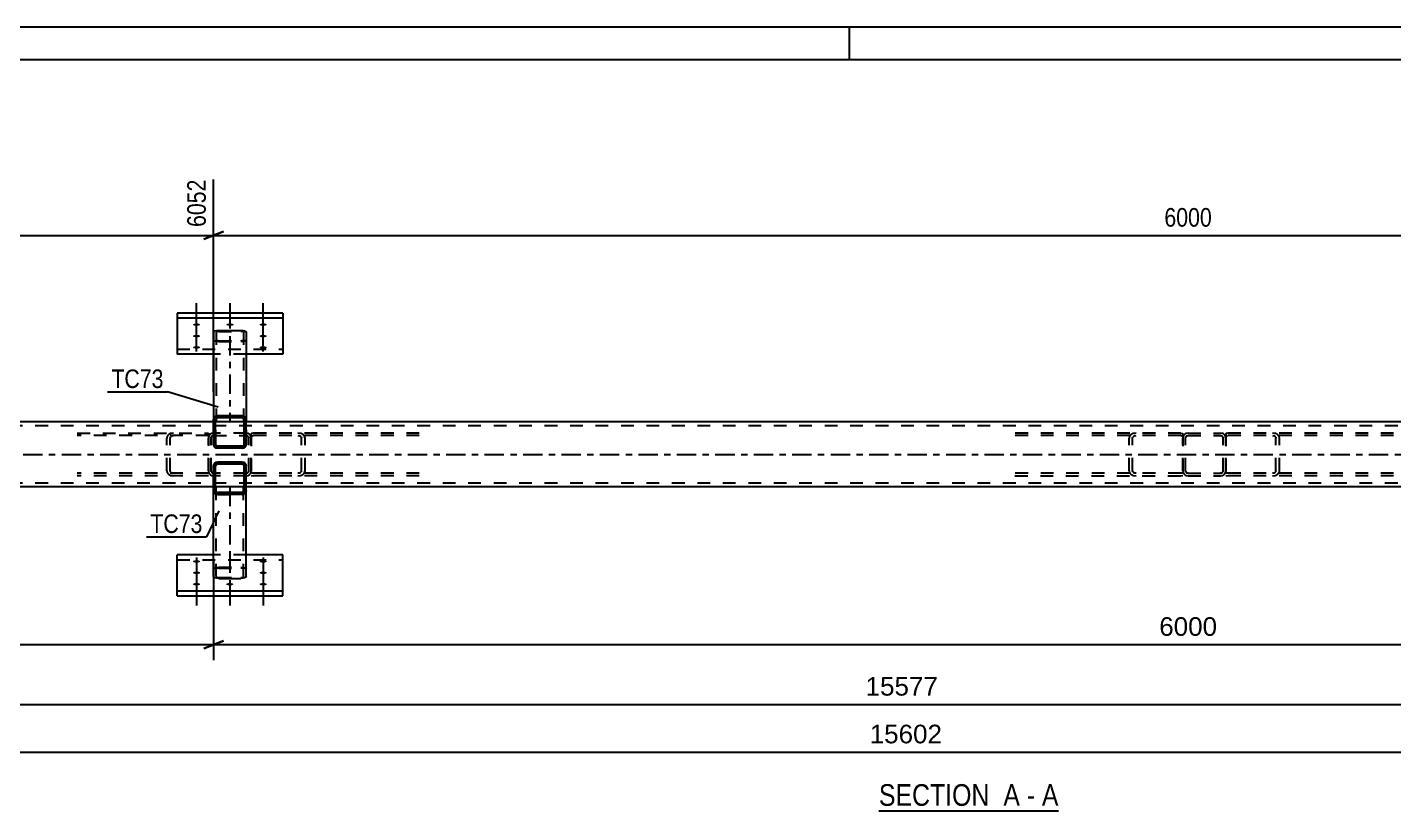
# Model space of a CAD drawing. Header units: millimetres. Extents: x -188 to 1001, y -633 to 208.
# Drawn here: x 244.4 to 454.7, y 87.1 to 207.8 of the extents above; entities that cross this region are included whole.
import ezdxf

# ---------------------------------------------------------------- set-up
doc = ezdxf.new("R2010")
doc.units = ezdxf.units.MM
doc.linetypes.add('DXK_LINE_DOT2', pattern=[3.9198, 1.9599, -1.9599])
doc.linetypes.add('DXK_LINE_DOT3', pattern=[5.9187, 2.979, -0.9799, 0.9799, -0.9799])
doc.styles.add('Arial', font='ARIAL.TTF', dxfattribs={"height": 0.2})
doc.styles.add('Arial Narrow', font='ARIALN.TTF', dxfattribs={"height": 0.2})

# ---------------------------------------------------------------- blocks, each defined once
blk = doc.blocks.new('Unknown-761552178-1163')
at = {"color": 5, "linetype": 'Continuous'}
for p, q in [((1000.95, 207.78), (-188.05, 207.78)), ((370.95, 202.78), (370.95, 207.78)), ((995.95, 202.78), (-183.05, 202.78))]:
    blk.add_line(p, q, dxfattribs=at)
blk = doc.blocks.new('Unknown-761552178-12 - 2231')
at = {"color": 6, "linetype": 'Continuous'}
blk.add_line((375.46, 87.1), (403.11, 87.1), dxfattribs=at)
at = {"color": 0, "linetype": 'Continuous'}
blk.add_wipeout([(393.57, 87.85), (393.57, 91.35), (375.46, 91.35), (375.46, 87.85)], dxfattribs=at)
at = {"color": 7, "linetype": 'Continuous', "style": 'Arial Narrow'}
blk.add_text('SECTION ', height=3.34, dxfattribs=at).set_placement((375.46, 87.85))
at = {"color": 0, "linetype": 'Continuous'}
blk.add_wipeout([(397.18, 87.85), (397.18, 91.35), (394.62, 91.35), (394.62, 87.85)], dxfattribs=at)
at = {"color": 7, "linetype": 'Continuous', "style": 'Arial Narrow'}
blk.add_text('A', height=3.34, dxfattribs=at).set_placement((394.62, 87.85))
at = {"color": 0, "linetype": 'Continuous'}
blk.add_wipeout([(399.5, 87.85), (399.5, 91.35), (398.23, 91.35), (398.23, 87.85)], dxfattribs=at)
at = {"color": 7, "linetype": 'Continuous', "style": 'Arial Narrow'}
blk.add_text('-', height=3.34, dxfattribs=at).set_placement((398.23, 87.85))
at = {"color": 0, "linetype": 'Continuous'}
blk.add_wipeout([(403.11, 87.85), (403.11, 91.35), (400.55, 91.35), (400.55, 87.85)], dxfattribs=at)
at = {"color": 7, "linetype": 'Continuous', "style": 'Arial Narrow'}
blk.add_text('A', height=3.34, dxfattribs=at).set_placement((400.55, 87.85))
blk = doc.blocks.new('Part-761552178-2236 - 2231')
at = {"color": 2, "linetype": 'Continuous'}
for p, q in [((273.1, 147.56), (273.05, 147.33)), ((273.05, 143.53), (273.05, 147.33)), ((273.23, 147.76), (273.1, 147.56)), ((273.42, 147.89), (273.23, 147.76)), ((273.35, 147.33), (273.37, 147.45)), ((273.38, 147.45), (273.35, 147.33)), ((273.35, 147.33), (273.35, 147.33)), ((273.35, 146.98), (273.35, 147.33)), ((273.35, 143.53), (273.35, 147.33)), ((273.37, 147.45), (273.44, 147.54)), ((273.44, 147.54), (273.38, 147.45)), ((273.65, 147.93), (273.42, 147.89)), ((273.44, 147.54), (273.54, 147.61)), ((273.54, 147.61), (273.44, 147.54)), ((273.54, 147.61), (273.65, 147.63)), ((277.45, 147.93), (273.65, 147.93)), ((277.45, 147.63), (273.65, 147.63)), ((277.68, 147.89), (277.45, 147.93)), ((277.45, 147.63), (277.57, 147.61)), ((277.57, 147.61), (277.66, 147.54)), ((277.66, 147.54), (277.73, 147.45)), ((277.88, 147.76), (277.68, 147.89)), ((277.68, 147.89), (277.88, 147.76)), ((277.73, 147.45), (277.75, 147.33)), ((277.75, 143.53), (277.75, 147.33)), ((278.01, 147.56), (277.88, 147.76)), ((277.88, 147.76), (278.01, 147.56)), ((278.05, 147.33), (278.01, 147.56)), ((278.01, 147.56), (278.05, 147.33)), ((278.05, 143.53), (278.05, 147.33)), ((278.05, 147.33), (278.05, 147.33)), ((278.05, 146.98), (278.05, 147.33)), ((273.35, 145.78), (273.35, 146.98)), ((273.35, 146.98), (273.35, 146.98)), ((273.35, 146.98), (273.35, 146.98)), ((273.35, 146.98), (273.35, 146.98)), ((273.35, 145.78), (273.35, 143.53)), ((278.05, 145.78), (278.05, 146.98)), ((278.05, 146.98), (278.05, 146.98)), ((278.05, 146.98), (278.05, 146.98)), ((278.05, 146.98), (278.05, 146.98)), ((278.05, 145.78), (278.05, 143.53)), ((273.05, 143.53), (273.1, 143.3)), ((273.1, 143.3), (273.23, 143.11)), ((273.23, 143.11), (273.42, 142.98)), ((273.35, 143.53), (273.35, 143.53)), ((273.37, 143.42), (273.35, 143.53)), ((273.35, 143.53), (273.38, 143.42)), ((273.44, 143.32), (273.37, 143.42)), ((273.38, 143.42), (273.44, 143.32)), ((273.54, 143.26), (273.44, 143.32)), ((273.44, 143.32), (273.54, 143.26)), ((273.65, 143.23), (273.54, 143.26)), ((277.45, 143.23), (273.65, 143.23)), ((277.57, 143.26), (277.45, 143.23)), ((277.66, 143.32), (277.57, 143.26)), ((277.73, 143.42), (277.66, 143.32)), ((277.68, 142.98), (277.88, 143.11)), ((277.75, 143.53), (277.73, 143.42)), ((277.88, 143.11), (278.01, 143.3)), ((278.01, 143.3), (278.05, 143.53)), ((278.05, 143.53), (278.01, 143.3)), ((278.05, 143.53), (278.05, 143.53)), ((273.42, 142.98), (273.65, 142.93)), ((277.45, 142.93), (273.65, 142.93)), ((277.45, 142.93), (277.68, 142.98))]:
    blk.add_line(p, q, dxfattribs=at)
at = {"color": 7, "linetype": 'DXK_LINE_DOT2'}
for p, q in [((273.05, 147.33), (273.1, 147.56)), ((273.05, 147.33), (273.05, 147.33)), ((273.05, 147.33), (273.05, 146.98)), ((273.1, 147.56), (273.23, 147.76)), ((273.23, 147.76), (273.42, 147.89)), ((273.42, 147.89), (273.65, 147.93)), ((273.65, 147.63), (273.54, 147.61)), ((277.45, 147.93), (273.65, 147.93)), ((273.65, 147.63), (273.65, 147.63)), ((277.45, 147.93), (277.45, 147.93)), ((277.45, 147.93), (277.68, 147.89)), ((277.45, 147.63), (277.45, 147.63)), ((277.57, 147.61), (277.45, 147.63)), ((277.66, 147.54), (277.57, 147.61)), ((277.73, 147.45), (277.66, 147.54)), ((277.75, 147.33), (277.73, 147.45)), ((277.75, 147.33), (277.75, 147.33)), ((277.75, 147.33), (277.75, 146.98)), ((273.05, 146.98), (273.05, 146.98)), ((273.05, 146.98), (273.05, 143.53)), ((273.35, 146.98), (273.05, 146.98)), ((273.35, 145.78), (273.35, 145.78)), ((277.75, 146.98), (277.75, 146.98)), ((277.75, 146.98), (277.75, 143.53)), ((278.05, 146.98), (277.75, 146.98)), ((278.05, 145.78), (278.05, 145.78)), ((273.05, 143.53), (273.05, 143.53)), ((273.1, 143.3), (273.05, 143.53)), ((273.54, 143.26), (273.65, 143.23)), ((273.65, 143.23), (273.65, 143.23)), ((277.45, 143.23), (277.57, 143.26)), ((277.45, 143.23), (277.45, 143.23)), ((277.45, 143.23), (277.45, 143.23)), ((277.57, 143.26), (277.66, 143.32)), ((277.66, 143.32), (277.73, 143.42)), ((277.73, 143.42), (277.75, 143.53)), ((277.75, 143.53), (277.75, 143.53)), ((273.65, 142.93), (273.42, 142.98)), ((277.68, 142.98), (277.45, 142.93)), ((277.45, 142.93), (277.45, 142.93)), ((277.45, 142.93), (277.45, 142.93))]:
    blk.add_line(p, q, dxfattribs=at)
at = {"color": 7, "linetype": 'DXK_LINE_DOT3'}
blk.add_line((275.55, 145.43), (275.55, 145.43), dxfattribs=at)
at = {"color": 7, "linetype": 'DXK_LINE_DOT2'}
blk.add_arc((273.65, 143.53), 0.6, 202.5012, 247.5012, dxfattribs=at)
at = {"color": 2, "linetype": 'Continuous'}
blk.add_arc((277.45, 143.53), 0.6, 292.5012, 337.5012, dxfattribs=at)
blk = doc.blocks.new('Part-761552178-2235 - 2231')
at = {"color": 2, "linetype": 'Continuous'}
for p, q in [((273.1, 140.43), (273.05, 140.2)), ((273.05, 136.4), (273.05, 140.2)), ((273.23, 140.63), (273.1, 140.43)), ((273.42, 140.76), (273.23, 140.63)), ((273.35, 140.2), (273.37, 140.32)), ((273.38, 140.32), (273.35, 140.2)), ((273.35, 140.2), (273.35, 140.2)), ((273.35, 138.18), (273.35, 140.2)), ((273.35, 136.4), (273.35, 140.2)), ((273.37, 140.32), (273.44, 140.42)), ((273.44, 140.42), (273.38, 140.32)), ((273.65, 140.8), (273.42, 140.76)), ((273.44, 140.42), (273.54, 140.48)), ((273.54, 140.48), (273.44, 140.42)), ((273.54, 140.48), (273.65, 140.5)), ((277.45, 140.8), (273.65, 140.8)), ((277.45, 140.5), (273.65, 140.5)), ((277.68, 140.76), (277.45, 140.8)), ((277.45, 140.5), (277.57, 140.48)), ((277.57, 140.48), (277.66, 140.42)), ((277.66, 140.42), (277.73, 140.32)), ((277.88, 140.63), (277.68, 140.76)), ((277.73, 140.32), (277.75, 140.2)), ((277.75, 136.4), (277.75, 140.2)), ((278.01, 140.43), (277.88, 140.63)), ((278.05, 140.2), (278.01, 140.43)), ((278.01, 140.43), (278.05, 140.2)), ((278.05, 136.4), (278.05, 140.2)), ((278.05, 138.18), (278.05, 140.2)), ((278.05, 140.2), (278.05, 140.2)), ((273.35, 136.98), (273.35, 138.18)), ((273.35, 136.98), (273.35, 136.98)), ((273.35, 136.4), (273.35, 136.98)), ((273.35, 136.98), (273.35, 136.98)), ((273.35, 136.98), (273.35, 136.98)), ((278.05, 136.98), (278.05, 138.18)), ((278.05, 136.98), (278.05, 136.98)), ((278.05, 136.4), (278.05, 136.98)), ((278.05, 136.98), (278.05, 136.98)), ((278.05, 136.98), (278.05, 136.98)), ((273.05, 136.4), (273.1, 136.17)), ((273.1, 136.17), (273.23, 135.98)), ((273.23, 135.98), (273.42, 135.85)), ((273.35, 136.4), (273.35, 136.4)), ((273.37, 136.29), (273.35, 136.4)), ((273.35, 136.4), (273.38, 136.29)), ((273.44, 136.19), (273.37, 136.29)), ((273.38, 136.29), (273.44, 136.19)), ((273.42, 135.85), (273.65, 135.8)), ((273.54, 136.13), (273.44, 136.19)), ((273.44, 136.19), (273.54, 136.13)), ((273.65, 136.1), (273.54, 136.13)), ((277.45, 136.1), (273.65, 136.1)), ((277.45, 135.8), (273.65, 135.8)), ((277.57, 136.13), (277.45, 136.1)), ((277.45, 135.8), (277.68, 135.85)), ((277.66, 136.19), (277.57, 136.13)), ((277.73, 136.29), (277.66, 136.19)), ((277.68, 135.85), (277.88, 135.98)), ((277.88, 135.98), (277.68, 135.85)), ((277.75, 136.4), (277.73, 136.29)), ((277.88, 135.98), (278.01, 136.17)), ((278.01, 136.17), (277.88, 135.98)), ((278.01, 136.17), (278.05, 136.4)), ((278.05, 136.4), (278.01, 136.17)), ((278.05, 136.4), (278.05, 136.4))]:
    blk.add_line(p, q, dxfattribs=at)
at = {"color": 7, "linetype": 'DXK_LINE_DOT2'}
for p, q in [((273.05, 140.2), (273.1, 140.43)), ((273.05, 140.2), (273.05, 140.2)), ((273.05, 140.2), (273.05, 136.98)), ((273.42, 140.76), (273.65, 140.8)), ((273.65, 140.5), (273.54, 140.48)), ((273.65, 140.5), (273.65, 140.5)), ((277.45, 140.8), (277.45, 140.8)), ((277.45, 140.8), (277.45, 140.8)), ((277.45, 140.8), (277.68, 140.76)), ((277.45, 140.5), (277.45, 140.5)), ((277.45, 140.5), (277.45, 140.5)), ((277.57, 140.48), (277.45, 140.5)), ((277.66, 140.42), (277.57, 140.48)), ((277.73, 140.32), (277.66, 140.42)), ((277.75, 140.2), (277.73, 140.32)), ((277.75, 140.2), (277.75, 140.2)), ((277.75, 140.2), (277.75, 136.98)), ((273.05, 136.98), (273.05, 136.98)), ((273.05, 136.98), (273.05, 136.4)), ((273.35, 136.98), (273.05, 136.98)), ((273.35, 138.18), (273.35, 138.18)), ((277.75, 136.98), (277.75, 136.98)), ((277.75, 136.98), (277.75, 136.4)), ((278.05, 136.98), (277.75, 136.98)), ((278.05, 138.18), (278.05, 138.18)), ((273.05, 136.4), (273.05, 136.4)), ((273.1, 136.17), (273.05, 136.4)), ((273.23, 135.98), (273.1, 136.17)), ((273.42, 135.85), (273.23, 135.98)), ((273.65, 135.8), (273.42, 135.85)), ((273.54, 136.13), (273.65, 136.1)), ((273.65, 136.1), (273.65, 136.1)), ((273.65, 135.8), (277.45, 135.8)), ((277.45, 136.1), (277.57, 136.13)), ((277.45, 136.1), (277.45, 136.1)), ((277.45, 136.1), (277.45, 136.1)), ((277.68, 135.85), (277.45, 135.8)), ((277.45, 135.8), (277.45, 135.8)), ((277.57, 136.13), (277.66, 136.19)), ((277.66, 136.19), (277.73, 136.29)), ((277.73, 136.29), (277.75, 136.4)), ((277.75, 136.4), (277.75, 136.4))]:
    blk.add_line(p, q, dxfattribs=at)
blk.add_arc((273.65, 140.2), 0.6, 112.4979, 157.4979, dxfattribs=at)
at = {"color": 2, "linetype": 'Continuous'}
blk.add_arc((277.45, 140.2), 0.6, 22.4979, 67.4979, dxfattribs=at)
blk = doc.blocks.new('Part-761552178-2242 - 2231')
at = {"color": 7, "linetype": 'DXK_LINE_DOT2'}
for p, q in [((252.07, 145.28), (272.25, 145.28)), ((266.85, 145.28), (266.46, 145.22)), ((272.25, 145.28), (272.25, 138.68)), ((272.25, 144.88), (252.07, 144.88)), ((265.92, 144.79), (265.85, 144.48)), ((265.85, 139.48), (265.85, 144.48)), ((266.35, 144.48), (266.39, 144.63)), ((266.35, 139.48), (266.35, 144.48)), ((266.65, 144.85), (266.85, 144.88)), ((272.25, 139.08), (252.07, 139.08)), ((265.85, 139.48), (265.92, 139.17)), ((266.39, 139.33), (266.35, 139.48)), ((266.85, 139.08), (266.65, 139.11)), ((272.25, 138.68), (252.07, 138.68)), ((266.46, 138.74), (266.85, 138.68))]:
    blk.add_line(p, q, dxfattribs=at)
for centre, radius, start, end in [((266.73, 144.34), 0.923, 106.7177, 150.7489), ((266.79, 144.41), 0.461, 106.7177, 150.7489), ((266.73, 139.63), 0.923, 209.2511, 253.2823), ((266.79, 139.55), 0.461, 209.2511, 253.2823)]:
    blk.add_arc(centre, radius, start, end, dxfattribs=at)
blk = doc.blocks.new('Part-761552178-2244 - 2231')
at = {"color": 7, "linetype": 'DXK_LINE_DOT2'}
for p, q in [((421.93, 145.28), (396.4, 145.28)), ((415.06, 145.28), (414.64, 145.22)), ((421.93, 145.28), (422.25, 145.23)), ((422.25, 145.23), (422.25, 138.73)), ((421.93, 144.88), (396.4, 144.88)), ((414.05, 144.79), (413.96, 144.48)), ((413.96, 139.48), (413.96, 144.48)), ((414.51, 144.48), (414.55, 144.63)), ((414.51, 139.48), (414.51, 144.48)), ((414.85, 144.85), (415.06, 144.88)), ((421.93, 144.88), (422.14, 144.85)), ((422.14, 144.85), (422.25, 144.8)), ((421.93, 139.08), (396.4, 139.08)), ((413.96, 139.48), (414.05, 139.17)), ((414.55, 139.33), (414.51, 139.48)), ((415.06, 139.08), (414.85, 139.11)), ((422.14, 139.11), (421.93, 139.08)), ((422.25, 139.17), (422.14, 139.11)), ((396.4, 138.68), (421.93, 138.68)), ((414.64, 138.74), (415.06, 138.68)), ((421.93, 138.68), (422.25, 138.73))]:
    blk.add_line(p, q, dxfattribs=at)
for centre, radius, start, end in [((414.89, 144.25), 1, 104.5547, 147.5895), ((414.98, 144.37), 0.501, 104.5547, 147.5895), ((414.89, 139.71), 1, 212.4105, 255.4453), ((414.98, 139.6), 0.501, 212.4105, 255.4453)]:
    blk.add_arc(centre, radius, start, end, dxfattribs=at)
blk = doc.blocks.new('Part-761552178-2245 - 2231')
at = {"color": 7, "linetype": 'DXK_LINE_DOT2'}
for p, q in [((279.17, 145.28), (278.85, 145.23)), ((278.85, 145.23), (278.85, 138.73)), ((304.69, 145.28), (279.17, 145.28)), ((286.45, 145.22), (286.03, 145.28)), ((278.85, 144.8), (278.96, 144.85)), ((278.96, 144.85), (279.17, 144.88)), ((304.69, 144.88), (279.17, 144.88)), ((286.03, 144.88), (286.24, 144.85)), ((286.54, 144.63), (286.58, 144.48)), ((286.58, 139.48), (286.58, 144.48)), ((287.13, 144.48), (287.05, 144.79)), ((287.13, 139.48), (287.13, 144.48)), ((278.96, 139.11), (278.85, 139.17)), ((279.17, 139.08), (278.96, 139.11)), ((304.69, 139.08), (279.17, 139.08)), ((286.24, 139.11), (286.03, 139.08)), ((286.58, 139.48), (286.54, 139.33)), ((287.05, 139.17), (287.13, 139.48)), ((278.85, 138.73), (279.17, 138.68)), ((304.69, 138.68), (279.17, 138.68)), ((286.03, 138.68), (286.45, 138.74))]:
    blk.add_line(p, q, dxfattribs=at)
for centre, radius, start, end in [((286.2, 144.25), 1, 32.4105, 75.4453), ((286.12, 144.37), 0.501, 32.4105, 75.4453), ((286.12, 139.6), 0.501, 284.5547, 327.5895), ((286.2, 139.71), 1, 284.5547, 327.5895)]:
    blk.add_arc(centre, radius, start, end, dxfattribs=at)
blk = doc.blocks.new('Part-761552178-2247 - 2231')
at = {"color": 7, "linetype": 'DXK_LINE_DOT2'}
for p, q in [((429.17, 145.28), (428.85, 145.23)), ((428.85, 145.23), (428.85, 138.73)), ((454.69, 145.28), (429.17, 145.28)), ((436.45, 145.22), (436.03, 145.28)), ((428.85, 144.8), (428.96, 144.85)), ((428.96, 144.85), (429.17, 144.88)), ((454.69, 144.88), (429.17, 144.88)), ((436.03, 144.88), (436.24, 144.85)), ((436.54, 144.63), (436.58, 144.48)), ((436.58, 139.48), (436.58, 144.48)), ((437.13, 144.48), (437.05, 144.79)), ((437.13, 139.48), (437.13, 144.48)), ((428.96, 139.11), (428.85, 139.17)), ((429.17, 139.08), (428.96, 139.11)), ((454.69, 139.08), (429.17, 139.08)), ((436.24, 139.11), (436.03, 139.08)), ((436.58, 139.48), (436.54, 139.33)), ((437.05, 139.17), (437.13, 139.48)), ((428.85, 138.73), (429.17, 138.68)), ((454.69, 138.68), (429.17, 138.68)), ((436.03, 138.68), (436.45, 138.74))]:
    blk.add_line(p, q, dxfattribs=at)
for centre, radius, start, end in [((436.2, 144.25), 1, 32.4104, 75.4453), ((436.12, 144.37), 0.501, 32.4104, 75.4453), ((436.12, 139.6), 0.501, 284.5547, 327.5896), ((436.2, 139.71), 1, 284.5547, 327.5896)]:
    blk.add_arc(centre, radius, start, end, dxfattribs=at)
blk = doc.blocks.new('Part-761552178-2252 - 2231')
at = {"color": 7, "linetype": 'DXK_LINE_DOT2'}
for p, q in [((273.05, 145.28), (272.74, 145.22)), ((278.05, 145.28), (273.05, 145.28)), ((278.35, 145.22), (278.05, 145.28)), ((272.31, 144.79), (272.25, 144.48)), ((272.25, 139.48), (272.25, 144.48)), ((272.65, 144.48), (272.68, 144.63)), ((272.65, 139.48), (272.65, 144.48)), ((272.89, 144.85), (273.05, 144.88)), ((273.05, 144.88), (278.05, 144.88)), ((278.05, 144.88), (278.2, 144.85)), ((278.42, 144.63), (278.45, 144.48)), ((278.45, 139.48), (278.45, 144.48)), ((278.85, 144.48), (278.79, 144.79)), ((278.85, 139.48), (278.85, 144.48)), ((272.25, 139.48), (272.31, 139.17)), ((272.68, 139.33), (272.65, 139.48)), ((273.05, 139.08), (272.89, 139.11)), ((278.05, 139.08), (273.05, 139.08)), ((278.2, 139.11), (278.05, 139.08)), ((278.45, 139.48), (278.42, 139.33)), ((278.79, 139.17), (278.85, 139.48)), ((272.74, 138.74), (273.05, 138.68)), ((278.05, 138.68), (273.05, 138.68)), ((278.05, 138.68), (278.35, 138.74))]:
    blk.add_line(p, q, dxfattribs=at)
for centre, radius, start, end in [((273.05, 144.48), 0.8, 112.5, 157.5), ((278.05, 144.48), 0.8, 22.5, 67.5), ((273.05, 144.48), 0.4, 112.5, 157.5), ((278.05, 144.48), 0.4, 22.5, 67.5), ((273.05, 139.48), 0.8, 202.5, 247.5), ((273.05, 139.48), 0.4, 202.5, 247.5), ((278.05, 139.48), 0.4, 292.5, 337.5), ((278.05, 139.48), 0.8, 292.5, 337.5)]:
    blk.add_arc(centre, radius, start, end, dxfattribs=at)
blk = doc.blocks.new('Part-761552178-2253 - 2231')
at = {"color": 7, "linetype": 'DXK_LINE_DOT2'}
for p, q in [((423.05, 145.28), (422.74, 145.22)), ((423.05, 145.28), (428.05, 145.28)), ((428.35, 145.22), (428.05, 145.28)), ((422.31, 144.79), (422.25, 144.48)), ((422.25, 139.48), (422.25, 144.48)), ((422.65, 144.48), (422.68, 144.63)), ((422.65, 139.48), (422.65, 144.48)), ((422.89, 144.85), (423.05, 144.88)), ((423.05, 144.88), (428.05, 144.88)), ((428.05, 144.88), (428.2, 144.85)), ((428.42, 144.63), (428.45, 144.48)), ((428.45, 139.48), (428.45, 144.48)), ((428.85, 144.48), (428.79, 144.79)), ((428.85, 139.48), (428.85, 144.48)), ((422.25, 139.48), (422.31, 139.17)), ((422.68, 139.33), (422.65, 139.48)), ((423.05, 139.08), (422.89, 139.11)), ((423.05, 139.08), (428.05, 139.08)), ((428.2, 139.11), (428.05, 139.08)), ((428.45, 139.48), (428.42, 139.33)), ((428.79, 139.17), (428.85, 139.48)), ((422.74, 138.74), (423.05, 138.68)), ((423.05, 138.68), (428.05, 138.68)), ((428.05, 138.68), (428.35, 138.74))]:
    blk.add_line(p, q, dxfattribs=at)
for centre, radius, start, end in [((423.05, 144.48), 0.8, 112.5, 157.5), ((428.05, 144.48), 0.8, 22.5, 67.5), ((423.05, 144.48), 0.4, 112.5, 157.5), ((428.05, 144.48), 0.4, 22.5, 67.5), ((423.05, 139.48), 0.8, 202.5, 247.5), ((423.05, 139.48), 0.4, 202.5, 247.5), ((428.05, 139.48), 0.4, 292.5, 337.5), ((428.05, 139.48), 0.8, 292.5, 337.5)]:
    blk.add_arc(centre, radius, start, end, dxfattribs=at)
blk = doc.blocks.new('Part-761552178-2322 - 2231')
at = {"color": 2, "linetype": 'Continuous'}
for p, q in [((267.43, 120.21), (267.43, 126.52)), ((273.05, 126.52), (267.43, 126.52)), ((283.68, 126.52), (278.05, 126.52)), ((283.68, 120.21), (283.68, 126.52)), ((267.43, 120.96), (283.68, 120.96)), ((267.43, 120.21), (283.68, 120.21))]:
    blk.add_line(p, q, dxfattribs=at)
at = {"color": 7, "linetype": 'DXK_LINE_DOT2'}
for p, q in [((278.05, 126.52), (273.05, 126.52)), ((267.43, 125.77), (283.68, 125.77))]:
    blk.add_line(p, q, dxfattribs=at)
blk = doc.blocks.new('Part-761552178-2269 - 2231')
at = {"color": 7, "linetype": 'DXK_LINE_DOT2'}
for p, q in [((273.05, 136.4), (273.05, 136.98)), ((273.35, 136.98), (273.05, 136.98)), ((273.45, 123.16), (273.45, 136.98)), ((277.65, 123.16), (277.65, 136.98)), ((278.05, 136.98), (277.75, 136.98)), ((273.05, 124.32), (273.11, 124.43)), ((273.11, 124.43), (273.29, 124.52)), ((273.29, 124.52), (273.55, 124.57)), ((273.48, 124.37), (273.45, 124.32)), ((273.57, 124.42), (273.48, 124.37)), ((273.55, 124.57), (273.85, 124.6)), ((273.7, 124.45), (273.57, 124.42)), ((273.85, 124.46), (273.7, 124.45)), ((273.85, 124.6), (277.25, 124.6)), ((273.85, 124.46), (277.25, 124.46)), ((277.25, 124.6), (277.56, 124.57)), ((277.41, 124.45), (277.25, 124.46)), ((277.54, 124.42), (277.41, 124.45)), ((277.54, 124.42), (277.56, 124.41)), ((277.56, 124.57), (277.82, 124.52)), ((277.56, 124.41), (277.62, 124.37)), ((277.65, 124.32), (277.62, 124.37)), ((277.82, 124.52), (277.99, 124.43)), ((277.99, 124.43), (278.05, 124.32)), ((273.45, 123.16), (273.48, 123.11)), ((273.48, 123.11), (273.57, 123.06)), ((273.57, 123.06), (273.7, 123.03)), ((273.7, 123.03), (273.85, 123.02)), ((273.85, 123.02), (277.25, 123.02)), ((277.25, 123.02), (277.41, 123.03)), ((277.41, 123.03), (277.54, 123.06)), ((277.54, 123.06), (277.62, 123.11)), ((277.62, 123.11), (277.65, 123.16))]:
    blk.add_line(p, q, dxfattribs=at)
at = {"color": 2, "linetype": 'Continuous'}
for p, q in [((277.75, 136.98), (273.35, 136.98)), ((278.05, 136.98), (278.05, 136.98)), ((278.05, 123.16), (278.05, 136.98)), ((273.05, 123.16), (273.05, 136.4)), ((273.11, 123.05), (273.05, 123.16)), ((273.29, 122.97), (273.11, 123.05)), ((273.55, 122.91), (273.29, 122.97)), ((273.85, 122.89), (273.55, 122.91)), ((273.85, 122.89), (277.25, 122.89)), ((277.56, 122.91), (277.25, 122.89)), ((277.82, 122.97), (277.56, 122.91)), ((277.99, 123.05), (277.82, 122.97)), ((278.05, 123.16), (277.99, 123.05))]:
    blk.add_line(p, q, dxfattribs=at)
at = {"color": 7, "linetype": 'DXK_LINE_DOT3'}
blk.add_line((275.55, 136.98), (275.55, 123.74), dxfattribs=at)
blk = doc.blocks.new('Part-761552178-2304 - 2231')
at = {"color": 2, "linetype": 'Continuous'}
for p, q in [((273.05, 160.8), (273.11, 160.91)), ((273.05, 160.8), (273.05, 147.34)), ((273.11, 160.91), (273.29, 161)), ((273.29, 161), (273.55, 161.05)), ((273.55, 161.05), (273.85, 161.08)), ((273.85, 161.08), (277.25, 161.08)), ((277.25, 161.08), (277.56, 161.05)), ((277.56, 161.05), (277.82, 161)), ((277.82, 161), (277.99, 160.91)), ((277.99, 160.91), (278.05, 160.8)), ((278.05, 160.8), (278.05, 146.98)), ((277.75, 146.98), (273.35, 146.98)), ((278.05, 146.98), (278.05, 146.98))]:
    blk.add_line(p, q, dxfattribs=at)
at = {"color": 7, "linetype": 'DXK_LINE_DOT2'}
for p, q in [((273.48, 160.85), (273.45, 160.8)), ((273.45, 160.8), (273.45, 146.98)), ((273.57, 160.9), (273.48, 160.85)), ((273.7, 160.93), (273.57, 160.9)), ((273.85, 160.94), (273.7, 160.93)), ((273.85, 160.94), (277.25, 160.94)), ((277.41, 160.93), (277.25, 160.94)), ((277.54, 160.9), (277.41, 160.93)), ((277.62, 160.85), (277.54, 160.9)), ((277.65, 160.8), (277.62, 160.85)), ((277.65, 160.8), (277.65, 146.98)), ((273.11, 159.53), (273.05, 159.64)), ((273.29, 159.45), (273.11, 159.53)), ((273.55, 159.39), (273.29, 159.45)), ((273.45, 159.64), (273.48, 159.59)), ((273.48, 159.59), (273.57, 159.54)), ((273.85, 159.37), (273.55, 159.39)), ((273.57, 159.54), (273.7, 159.51)), ((273.7, 159.51), (273.85, 159.5)), ((273.85, 159.5), (277.25, 159.5)), ((273.85, 159.37), (277.25, 159.37)), ((277.25, 159.5), (277.41, 159.51)), ((277.56, 159.39), (277.25, 159.37)), ((277.41, 159.51), (277.54, 159.54)), ((277.54, 159.54), (277.56, 159.55)), ((277.56, 159.55), (277.62, 159.59)), ((277.82, 159.45), (277.56, 159.39)), ((277.62, 159.59), (277.65, 159.64)), ((277.99, 159.53), (277.82, 159.45)), ((278.05, 159.64), (277.99, 159.53)), ((273.05, 147.34), (273.05, 146.98)), ((273.35, 146.98), (273.05, 146.98)), ((278.05, 146.98), (277.75, 146.98)), ((278.05, 146.98), (278.05, 146.98))]:
    blk.add_line(p, q, dxfattribs=at)
at = {"color": 7, "linetype": 'DXK_LINE_DOT3'}
blk.add_line((275.55, 160.22), (275.55, 146.98), dxfattribs=at)
blk = doc.blocks.new('Part-761552178-2323 - 2231')
at = {"color": 2, "linetype": 'Continuous'}
for p, q in [((283.68, 163.75), (267.43, 163.75)), ((267.43, 163.75), (267.43, 157.44)), ((267.43, 163), (283.68, 163)), ((283.68, 163.75), (283.68, 157.44)), ((273.05, 157.44), (267.43, 157.44)), ((283.68, 157.44), (278.05, 157.44))]:
    blk.add_line(p, q, dxfattribs=at)
at = {"color": 7, "linetype": 'DXK_LINE_DOT2'}
for p, q in [((267.43, 158.19), (283.68, 158.19)), ((278.05, 157.44), (273.05, 157.44))]:
    blk.add_line(p, q, dxfattribs=at)
blk = doc.blocks.new('Part-761552178-2362 - 2231')
at = {"color": 7, "linetype": 'DXK_LINE_DOT2'}
for p, q in [((749.3, 146.38), (24.75, 146.38)), ((278.05, 146.98), (273.05, 146.98)), ((749.3, 137.58), (24.75, 137.58)), ((278.05, 136.98), (273.05, 136.98))]:
    blk.add_line(p, q, dxfattribs=at)
at = {"color": 2, "linetype": 'Continuous'}
for p, q in [((273.05, 146.98), (99.92, 146.98)), ((573.05, 146.98), (278.05, 146.98)), ((273.05, 136.98), (99.92, 136.98)), ((573.05, 136.98), (278.05, 136.98))]:
    blk.add_line(p, q, dxfattribs=at)
at = {"color": 7, "linetype": 'DXK_LINE_DOT3'}
blk.add_line((24.75, 141.98), (749.3, 141.98), dxfattribs=at)
blk = doc.blocks.new('Bolt-761552178-2416 - 2231')
at = {"linetype": 'Continuous'}
for points in [[(270.43, 125.3), (270.31, 125.31), (270.2, 125.32), (270.1, 125.34), (270.02, 125.37), (269.95, 125.4), (269.9, 125.43), (269.88, 125.47), (269.88, 125.51), (269.9, 125.55), (269.95, 125.59), (270.02, 125.62), (270.1, 125.65), (270.2, 125.66), (270.31, 125.68), (270.43, 125.68), (270.54, 125.68), (270.65, 125.66), (270.75, 125.65), (270.84, 125.62), (270.9, 125.59), (270.95, 125.55), (270.97, 125.51), (270.97, 125.47), (270.95, 125.43), (270.9, 125.4), (270.84, 125.37), (270.75, 125.34), (270.65, 125.32), (270.54, 125.31)], [(280.68, 125.3), (280.56, 125.31), (280.45, 125.32), (280.35, 125.34), (280.27, 125.37), (280.2, 125.4), (280.15, 125.43), (280.13, 125.47), (280.13, 125.51), (280.15, 125.55), (280.2, 125.59), (280.27, 125.62), (280.35, 125.65), (280.45, 125.66), (280.56, 125.68), (280.68, 125.68), (280.79, 125.68), (280.9, 125.66), (281, 125.65), (281.09, 125.62), (281.15, 125.59), (281.2, 125.55), (281.22, 125.51), (281.22, 125.47), (281.2, 125.43), (281.15, 125.4), (281.09, 125.37), (281, 125.34), (280.9, 125.32), (280.79, 125.31)], [(270.43, 123.56), (270.31, 123.56), (270.2, 123.58), (270.1, 123.6), (270.02, 123.62), (269.95, 123.65), (269.9, 123.69), (269.88, 123.73), (269.88, 123.77), (269.9, 123.81), (269.95, 123.84), (270.02, 123.87), (270.1, 123.9), (270.2, 123.92), (270.31, 123.93), (270.43, 123.94), (270.54, 123.93), (270.65, 123.92), (270.75, 123.9), (270.84, 123.87), (270.9, 123.84), (270.95, 123.81), (270.97, 123.77), (270.97, 123.73), (270.95, 123.69), (270.9, 123.65), (270.84, 123.62), (270.75, 123.6), (270.65, 123.58), (270.54, 123.56)], [(270.43, 121.8), (270.31, 121.8), (270.2, 121.82), (270.1, 121.84), (270.02, 121.86), (269.95, 121.89), (269.9, 121.93), (269.88, 121.97), (269.88, 122.01), (269.9, 122.05), (269.95, 122.08), (270.02, 122.11), (270.1, 122.14), (270.2, 122.16), (270.31, 122.17), (270.43, 122.18), (270.54, 122.17), (270.65, 122.16), (270.75, 122.14), (270.84, 122.11), (270.9, 122.08), (270.95, 122.05), (270.97, 122.01), (270.97, 121.97), (270.95, 121.93), (270.9, 121.89), (270.84, 121.86), (270.75, 121.84), (270.65, 121.82), (270.54, 121.8)], [(275.53, 121.8), (275.41, 121.8), (275.3, 121.82), (275.2, 121.84), (275.12, 121.86), (275.05, 121.89), (275, 121.93), (274.98, 121.97), (274.98, 122.01), (275, 122.05), (275.05, 122.08), (275.12, 122.11), (275.2, 122.14), (275.3, 122.16), (275.41, 122.17), (275.53, 122.18), (275.64, 122.17), (275.75, 122.16), (275.85, 122.14), (275.94, 122.11), (276, 122.08), (276.05, 122.05), (276.07, 122.01), (276.07, 121.97), (276.05, 121.93), (276, 121.89), (275.94, 121.86), (275.85, 121.84), (275.75, 121.82), (275.64, 121.8)], [(280.68, 123.56), (280.56, 123.56), (280.45, 123.58), (280.35, 123.6), (280.27, 123.62), (280.2, 123.65), (280.15, 123.69), (280.13, 123.73), (280.13, 123.77), (280.15, 123.81), (280.2, 123.84), (280.27, 123.87), (280.35, 123.9), (280.45, 123.92), (280.56, 123.93), (280.68, 123.94), (280.79, 123.93), (280.9, 123.92), (281, 123.9), (281.09, 123.87), (281.15, 123.84), (281.2, 123.81), (281.22, 123.77), (281.22, 123.73), (281.2, 123.69), (281.15, 123.65), (281.09, 123.62), (281, 123.6), (280.9, 123.58), (280.79, 123.56)], [(280.68, 121.8), (280.56, 121.8), (280.45, 121.82), (280.35, 121.84), (280.27, 121.86), (280.2, 121.89), (280.15, 121.93), (280.13, 121.97), (280.13, 122.01), (280.15, 122.05), (280.2, 122.08), (280.27, 122.11), (280.35, 122.14), (280.45, 122.16), (280.56, 122.17), (280.68, 122.18), (280.79, 122.17), (280.9, 122.16), (281, 122.14), (281.09, 122.11), (281.15, 122.08), (281.2, 122.05), (281.22, 122.01), (281.22, 121.97), (281.2, 121.93), (281.15, 121.89), (281.09, 121.86), (281, 121.84), (280.9, 121.82), (280.79, 121.8)]]:
    blk.add_hatch(color=1, dxfattribs=at).paths.add_polyline_path(points)
at = {"color": 1, "linetype": 'Continuous'}
for p, q in [((270.43, 126.1), (270.43, 122.2)), ((270.43, 124.36), (270.43, 120.46)), ((280.68, 126.1), (280.68, 122.2)), ((280.68, 124.36), (280.68, 120.46)), ((270.43, 122.6), (270.43, 118.7)), ((275.53, 122.6), (275.53, 118.7)), ((280.68, 122.6), (280.68, 118.7))]:
    blk.add_line(p, q, dxfattribs=at)
at = {"color": 1, "linetype": 'DXK_LINE_DOT2'}
blk.add_line((275.53, 126.1), (275.53, 122.2), dxfattribs=at)
blk = doc.blocks.new('Bolt-761552178-2417 - 2231')
at = {"linetype": 'Continuous'}
for points in [[(270.43, 162.16), (270.54, 162.16), (270.65, 162.15), (270.75, 162.13), (270.84, 162.1), (270.9, 162.07), (270.95, 162.03), (270.97, 161.99), (270.97, 161.95), (270.95, 161.92), (270.9, 161.88), (270.84, 161.85), (270.75, 161.82), (270.65, 161.8), (270.54, 161.79), (270.43, 161.79), (270.31, 161.79), (270.2, 161.8), (270.1, 161.82), (270.02, 161.85), (269.95, 161.88), (269.9, 161.92), (269.88, 161.95), (269.88, 161.99), (269.9, 162.03), (269.95, 162.07), (270.02, 162.1), (270.1, 162.13), (270.2, 162.15), (270.31, 162.16)], [(275.58, 162.16), (275.69, 162.16), (275.8, 162.15), (275.9, 162.13), (275.99, 162.1), (276.05, 162.07), (276.1, 162.03), (276.12, 161.99), (276.12, 161.95), (276.1, 161.92), (276.05, 161.88), (275.99, 161.85), (275.9, 161.82), (275.8, 161.8), (275.69, 161.79), (275.58, 161.79), (275.46, 161.79), (275.35, 161.8), (275.25, 161.82), (275.17, 161.85), (275.1, 161.88), (275.05, 161.92), (275.03, 161.95), (275.03, 161.99), (275.05, 162.03), (275.1, 162.07), (275.17, 162.1), (275.25, 162.13), (275.35, 162.15), (275.46, 162.16)], [(280.68, 162.16), (280.79, 162.16), (280.9, 162.15), (281, 162.13), (281.09, 162.1), (281.15, 162.07), (281.2, 162.03), (281.22, 161.99), (281.22, 161.95), (281.2, 161.92), (281.15, 161.88), (281.09, 161.85), (281, 161.82), (280.9, 161.8), (280.79, 161.79), (280.68, 161.79), (280.56, 161.79), (280.45, 161.8), (280.35, 161.82), (280.27, 161.85), (280.2, 161.88), (280.15, 161.92), (280.13, 161.95), (280.13, 161.99), (280.15, 162.03), (280.2, 162.07), (280.27, 162.1), (280.35, 162.13), (280.45, 162.15), (280.56, 162.16)], [(270.43, 160.4), (270.54, 160.4), (270.65, 160.38), (270.75, 160.36), (270.84, 160.34), (270.9, 160.31), (270.95, 160.27), (270.97, 160.23), (270.97, 160.19), (270.95, 160.15), (270.9, 160.12), (270.84, 160.09), (270.75, 160.06), (270.65, 160.04), (270.54, 160.03), (270.43, 160.02), (270.31, 160.03), (270.2, 160.04), (270.1, 160.06), (270.02, 160.09), (269.95, 160.12), (269.9, 160.15), (269.88, 160.19), (269.88, 160.23), (269.9, 160.27), (269.95, 160.31), (270.02, 160.34), (270.1, 160.36), (270.2, 160.38), (270.31, 160.4)], [(280.68, 160.4), (280.79, 160.4), (280.9, 160.38), (281, 160.36), (281.09, 160.34), (281.15, 160.31), (281.2, 160.27), (281.22, 160.23), (281.22, 160.19), (281.2, 160.15), (281.15, 160.12), (281.09, 160.09), (281, 160.06), (280.9, 160.04), (280.79, 160.03), (280.68, 160.02), (280.56, 160.03), (280.45, 160.04), (280.35, 160.06), (280.27, 160.09), (280.2, 160.12), (280.15, 160.15), (280.13, 160.19), (280.13, 160.23), (280.15, 160.27), (280.2, 160.31), (280.27, 160.34), (280.35, 160.36), (280.45, 160.38), (280.56, 160.4)], [(270.43, 158.66), (270.54, 158.65), (270.65, 158.64), (270.75, 158.62), (270.84, 158.59), (270.9, 158.56), (270.95, 158.53), (270.97, 158.49), (270.97, 158.45), (270.95, 158.41), (270.9, 158.37), (270.84, 158.34), (270.75, 158.32), (270.65, 158.3), (270.54, 158.28), (270.43, 158.28), (270.31, 158.28), (270.2, 158.3), (270.1, 158.32), (270.02, 158.34), (269.95, 158.37), (269.9, 158.41), (269.88, 158.45), (269.88, 158.49), (269.9, 158.53), (269.95, 158.56), (270.02, 158.59), (270.1, 158.62), (270.2, 158.64), (270.31, 158.65)], [(280.68, 158.66), (280.79, 158.65), (280.9, 158.64), (281, 158.62), (281.09, 158.59), (281.15, 158.56), (281.2, 158.53), (281.22, 158.49), (281.22, 158.45), (281.2, 158.41), (281.15, 158.37), (281.09, 158.34), (281, 158.32), (280.9, 158.3), (280.79, 158.28), (280.68, 158.28), (280.56, 158.28), (280.45, 158.3), (280.35, 158.32), (280.27, 158.34), (280.2, 158.37), (280.15, 158.41), (280.13, 158.45), (280.13, 158.49), (280.15, 158.53), (280.2, 158.56), (280.27, 158.59), (280.35, 158.62), (280.45, 158.64), (280.56, 158.65)]]:
    blk.add_hatch(color=1, dxfattribs=at).paths.add_polyline_path(points)
at = {"color": 1, "linetype": 'Continuous'}
for p, q in [((270.43, 161.36), (270.43, 165.26)), ((275.58, 161.36), (275.58, 165.26)), ((280.68, 161.36), (280.68, 165.26)), ((270.43, 159.6), (270.43, 163.5)), ((280.68, 159.6), (280.68, 163.5)), ((270.43, 157.86), (270.43, 161.76)), ((280.68, 157.86), (280.68, 161.76))]:
    blk.add_line(p, q, dxfattribs=at)
at = {"color": 1, "linetype": 'DXK_LINE_DOT2'}
blk.add_line((275.58, 157.86), (275.58, 161.76), dxfattribs=at)
blk = doc.blocks.new('StraightDimension-761552178-2474 - 2231')
at = {"color": 7, "linetype": 'Continuous'}
blk.add_line((8.65, 96.13), (750.55, 96.13), dxfattribs=at)
at = {"color": 0}
blk.add_wipeout([(385.76, 96.88), (385.76, 101.08), (373.44, 101.08), (373.44, 96.88)], dxfattribs=at)
at = {"color": 3, "style": 'Arial'}
blk.add_text('15602', height=2.865, dxfattribs=at).set_placement((374.04, 97.48))
blk = doc.blocks.new('StraightDimension-761552178-2492 - 2231')
at = {"color": 7, "linetype": 'Continuous'}
for p, q in [((94.92, 125.52), (94.92, 110.29)), ((273.05, 125.52), (273.05, 110.29)), ((96.42, 113.29), (93.42, 112.09)), ((94.92, 112.69), (273.05, 112.69)), ((271.55, 112.09), (274.55, 113.29))]:
    blk.add_line(p, q, dxfattribs=at)
at = {"color": 0}
blk.add_wipeout([(189.04, 113.44), (189.04, 117.64), (178.94, 117.64), (178.94, 113.44)], dxfattribs=at)
at = {"color": 3, "style": 'Arial'}
blk.add_text('3563', height=2.865, dxfattribs=at).set_placement((179.54, 114.04))
blk = doc.blocks.new('StraightDimension-761552178-2501 - 2231')
at = {"color": 7, "linetype": 'Continuous'}
for p, q in [((273.05, 125.52), (273.05, 110.29)), ((573.05, 125.52), (573.05, 110.29)), ((274.55, 113.29), (271.55, 112.09)), ((273.05, 112.69), (573.05, 112.69)), ((571.55, 112.09), (574.55, 113.29))]:
    blk.add_line(p, q, dxfattribs=at)
at = {"color": 0}
blk.add_wipeout([(428.1, 113.44), (428.1, 117.64), (418.01, 117.64), (418.01, 113.44)], dxfattribs=at)
at = {"color": 3, "style": 'Arial'}
blk.add_text('6000', height=2.865, dxfattribs=at).set_placement((418.61, 114.04))
blk = doc.blocks.new('StraightDimension-761552178-2546 - 2231')
at = {"color": 7, "linetype": 'Continuous'}
for p, q in [((573.05, 151.6), (573.05, 186.16)), ((273.05, 151.6), (273.05, 184.33)), ((274.55, 176.32), (271.55, 175.12)), ((273.05, 175.72), (573.05, 175.72)), ((571.55, 175.12), (574.55, 176.32))]:
    blk.add_line(p, q, dxfattribs=at)
at = {"color": 0, "linetype": 'Continuous'}
blk.add_wipeout([(572.45, 186.76), (568.25, 186.76), (568.25, 176.42), (572.45, 176.42)], dxfattribs=at)
at = {"color": 0}
blk.add_wipeout([(427.31, 176.47), (427.31, 180.67), (418.8, 180.67), (418.8, 176.47)], dxfattribs=at)
at = {"color": 3, "linetype": 'Continuous', "style": 'Arial Narrow'}
blk.add_text('12052', height=2.863, rotation=90.0002, dxfattribs=at).set_placement((571.85, 177.02))
at = {"color": 3, "style": 'Arial Narrow'}
blk.add_text('6000', height=2.863, dxfattribs=at).set_placement((419.4, 177.07))
blk = doc.blocks.new('StraightDimension-761552178-2559 - 2231')
at = {"color": 7, "linetype": 'Continuous'}
for p, q in [((94.92, 152.61), (94.92, 184.33)), ((273.05, 151.6), (273.05, 184.33)), ((96.42, 176.32), (93.42, 175.12)), ((94.92, 175.72), (273.05, 175.72)), ((271.55, 175.12), (274.55, 176.32))]:
    blk.add_line(p, q, dxfattribs=at)
at = {"color": 0, "linetype": 'Continuous'}
blk.add_wipeout([(272.45, 184.93), (268.25, 184.93), (268.25, 176.42), (272.45, 176.42)], dxfattribs=at)
at = {"color": 0}
blk.add_wipeout([(188.25, 176.47), (188.25, 180.67), (179.73, 180.67), (179.73, 176.47)], dxfattribs=at)
at = {"color": 3, "linetype": 'Continuous', "style": 'Arial Narrow'}
blk.add_text('6052', height=2.863, rotation=90.0002, dxfattribs=at).set_placement((271.85, 177.02))
at = {"color": 3, "style": 'Arial Narrow'}
blk.add_text('3563', height=2.863, dxfattribs=at).set_placement((180.33, 177.07))
blk = doc.blocks.new('StraightDimension-761552178-2610 - 2231')
at = {"color": 7, "linetype": 'Continuous'}
blk.add_line((8.65, 103.48), (749.3, 103.48), dxfattribs=at)
at = {"color": 0}
blk.add_wipeout([(385.13, 104.23), (385.13, 108.43), (372.81, 108.43), (372.81, 104.23)], dxfattribs=at)
at = {"color": 3, "style": 'Arial'}
blk.add_text('15577', height=2.865, dxfattribs=at).set_placement((373.41, 104.83))
blk = doc.blocks.new('Mark-761552178-2300 - 2231')
at = {"color": 0}
blk.add_wipeout([(265.35, 152.21), (265.35, 155.21), (257.31, 155.21), (257.31, 152.21)], dxfattribs=at)
blk.add_wipeout([(265.35, 152.21), (265.35, 155.21), (257.31, 155.21), (257.31, 152.21)], dxfattribs=at)
at = {"color": 30, "linetype": 'Continuous'}
for p in [(256.71, 151.61), (273.73, 149.28)]:
    blk.add_line(p, (265.95, 151.61), dxfattribs=at)
at = {"color": 3, "style": 'Arial Narrow'}
blk.add_text('TC73', height=2.863, dxfattribs=at).set_placement((257.31, 152.21))
blk = doc.blocks.new('Mark-761552178-2265 - 2231')
at = {"color": 0}
blk.add_wipeout([(271.34, 129.88), (271.34, 132.88), (263.31, 132.88), (263.31, 129.88)], dxfattribs=at)
blk.add_wipeout([(271.34, 129.88), (271.34, 132.88), (263.31, 132.88), (263.31, 129.88)], dxfattribs=at)
at = {"color": 30, "linetype": 'Continuous'}
for p in [(273.86, 133.28), (262.71, 129.28)]:
    blk.add_line(p, (271.94, 129.28), dxfattribs=at)
at = {"color": 3, "style": 'Arial Narrow'}
blk.add_text('TC73', height=2.863, dxfattribs=at).set_placement((263.31, 129.88))

msp = doc.modelspace()

# ---------------------------------------------------------------- block references
for name in ['Unknown-761552178-1163', 'Bolt-761552178-2417 - 2231', 'Part-761552178-2323 - 2231', 'Part-761552178-2304 - 2231', 'Part-761552178-2236 - 2231', 'Part-761552178-2362 - 2231', 'Part-761552178-2242 - 2231', 'Part-761552178-2252 - 2231', 'Part-761552178-2245 - 2231', 'Part-761552178-2244 - 2231', 'Part-761552178-2253 - 2231', 'Part-761552178-2247 - 2231', 'Part-761552178-2235 - 2231', 'Part-761552178-2269 - 2231', 'Part-761552178-2322 - 2231', 'Bolt-761552178-2416 - 2231']:
    msp.add_blockref(name, (0, 0))

# ---------------------------------------------------------------- next in the draw order: block references
for name in ['StraightDimension-761552178-2474 - 2231', 'Unknown-761552178-12 - 2231']:
    msp.add_blockref(name, (0, 0))

# ---------------------------------------------------------------- next in the draw order: block references
for name in ['StraightDimension-761552178-2546 - 2231', 'StraightDimension-761552178-2492 - 2231']:
    msp.add_blockref(name, (0, 0))

# ---------------------------------------------------------------- next in the draw order: block references
for name in ['StraightDimension-761552178-2559 - 2231', 'StraightDimension-761552178-2501 - 2231']:
    msp.add_blockref(name, (0, 0))

# ---------------------------------------------------------------- next in the draw order: block references
for name in ['Mark-761552178-2300 - 2231', 'StraightDimension-761552178-2610 - 2231']:
    msp.add_blockref(name, (0, 0))

# ---------------------------------------------------------------- next in the draw order: block references
msp.add_blockref('Mark-761552178-2265 - 2231', (0, 0))

doc.saveas('drawing.dxf')
